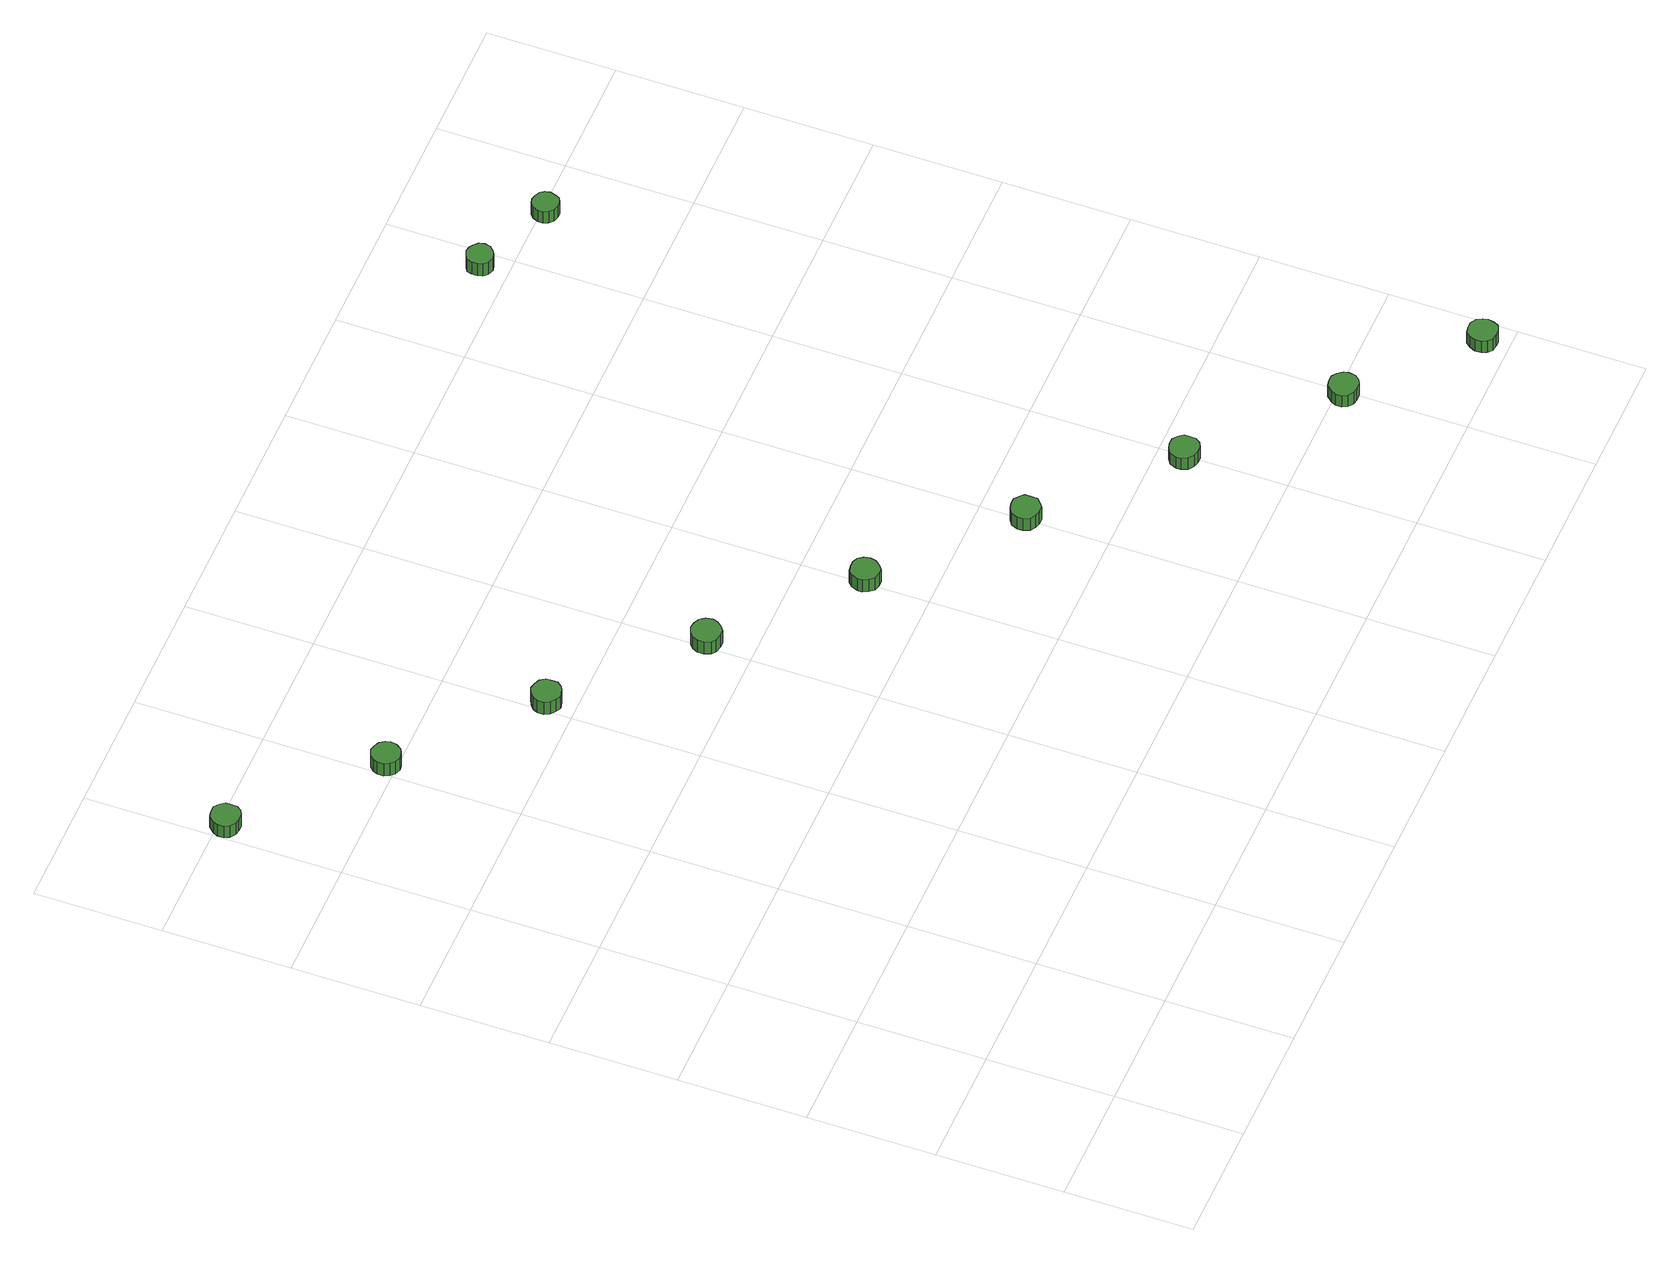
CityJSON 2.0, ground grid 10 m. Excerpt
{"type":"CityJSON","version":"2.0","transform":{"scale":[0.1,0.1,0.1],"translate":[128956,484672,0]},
"CityObjects":{
"tree1":{"type":"SolitaryVegetationObject","attributes":{"function":"something"},"geometry":[{"type":"MultiSurface","lod":"1","boundaries":[[[0,1,2,3,4,5,6,7,8,9,10,11,12,13,14]],[[15,16,17,18,19,20,21,22,23,24,25,26,27,28,29]],[[0,29,28,1]],[[1,28,27,2]],[[2,27,26,3]],[[3,26,25,4]],[[4,25,24,5]],[[5,24,23,6]],[[6,23,22,7]],[[7,22,21,8]],[[8,21,20,9]],[[9,20,19,10]],[[10,19,18,11]],[[11,18,17,12]],[[12,17,16,13]],[[13,16,15,14]],[[14,15,29,0]]]}]},
"tree2":{"type":"SolitaryVegetationObject","attributes":{"function":"something"},"geometry":[{"type":"MultiSurface","lod":"1","boundaries":[[[30,31,32,33,34,35,36,37,38,39,40,41,42,43,44]],[[45,46,47,48,49,50,51,52,53,54,55,56,57,58,59]],[[30,59,58,31]],[[31,58,57,32]],[[32,57,56,33]],[[33,56,55,34]],[[34,55,54,35]],[[35,54,53,36]],[[36,53,52,37]],[[37,52,51,38]],[[38,51,50,39]],[[39,50,49,40]],[[40,49,48,41]],[[41,48,47,42]],[[42,47,46,43]],[[43,46,45,44]],[[44,45,59,30]]]}]},
"tree3":{"type":"SolitaryVegetationObject","attributes":{"function":"something"},"geometry":[{"type":"MultiSurface","lod":"1","boundaries":[[[60,61,62,63,64,65,66,67,68,69,70,71,72,73,74]],[[75,76,77,78,79,80,81,82,83,84,85,86,87,88,89]],[[60,89,88,61]],[[61,88,87,62]],[[62,87,86,63]],[[63,86,85,64]],[[64,85,84,65]],[[65,84,83,66]],[[66,83,82,67]],[[67,82,81,68]],[[68,81,80,69]],[[69,80,79,70]],[[70,79,78,71]],[[71,78,77,72]],[[72,77,76,73]],[[73,76,75,74]],[[74,75,89,60]]]}]},
"tree4":{"type":"SolitaryVegetationObject","attributes":{"function":"something"},"geometry":[{"type":"MultiSurface","lod":"1","boundaries":[[[90,91,92,93,94,95,96,97,98,99,100,101,102,103,104]],[[105,106,107,108,109,110,111,112,113,114,115,116,117,118,119]],[[90,119,118,91]],[[91,118,117,92]],[[92,117,116,93]],[[93,116,115,94]],[[94,115,114,95]],[[95,114,113,96]],[[96,113,112,97]],[[97,112,111,98]],[[98,111,110,99]],[[99,110,109,100]],[[100,109,108,101]],[[101,108,107,102]],[[102,107,106,103]],[[103,106,105,104]],[[104,105,119,90]]]}]},
"tree5":{"type":"SolitaryVegetationObject","attributes":{"function":"something"},"geometry":[{"type":"MultiSurface","lod":"1","boundaries":[[[120,121,122,123,124,125,126,127,128,129,130,131,132,133,134]],[[135,136,137,138,139,140,141,142,143,144,145,146,147,148,149]],[[120,149,148,121]],[[121,148,147,122]],[[122,147,146,123]],[[123,146,145,124]],[[124,145,144,125]],[[125,144,143,126]],[[126,143,142,127]],[[127,142,141,128]],[[128,141,140,129]],[[129,140,139,130]],[[130,139,138,131]],[[131,138,137,132]],[[132,137,136,133]],[[133,136,135,134]],[[134,135,149,120]]]}]},
"tree6":{"type":"SolitaryVegetationObject","attributes":{"function":"something"},"geometry":[{"type":"MultiSurface","lod":"1","boundaries":[[[150,151,152,153,154,155,156,157,158,159,160,161,162,163,164]],[[165,166,167,168,169,170,171,172,173,174,175,176,177,178,179]],[[150,179,178,151]],[[151,178,177,152]],[[152,177,176,153]],[[153,176,175,154]],[[154,175,174,155]],[[155,174,173,156]],[[156,173,172,157]],[[157,172,171,158]],[[158,171,170,159]],[[159,170,169,160]],[[160,169,168,161]],[[161,168,167,162]],[[162,167,166,163]],[[163,166,165,164]],[[164,165,179,150]]]}]},
"tree7":{"type":"SolitaryVegetationObject","attributes":{"function":"something"},"geometry":[{"type":"MultiSurface","lod":"1","boundaries":[[[180,181,182,183,184,185,186,187,188,189,190,191,192,193,194]],[[195,196,197,198,199,200,201,202,203,204,205,206,207,208,209]],[[180,209,208,181]],[[181,208,207,182]],[[182,207,206,183]],[[183,206,205,184]],[[184,205,204,185]],[[185,204,203,186]],[[186,203,202,187]],[[187,202,201,188]],[[188,201,200,189]],[[189,200,199,190]],[[190,199,198,191]],[[191,198,197,192]],[[192,197,196,193]],[[193,196,195,194]],[[194,195,209,180]]]}]},
"tree8":{"type":"SolitaryVegetationObject","attributes":{"function":"something"},"geometry":[{"type":"MultiSurface","lod":"1","boundaries":[[[210,211,212,213,214,215,216,217,218,219,220,221,222,223,224]],[[225,226,227,228,229,230,231,232,233,234,235,236,237,238,239]],[[210,239,238,211]],[[211,238,237,212]],[[212,237,236,213]],[[213,236,235,214]],[[214,235,234,215]],[[215,234,233,216]],[[216,233,232,217]],[[217,232,231,218]],[[218,231,230,219]],[[219,230,229,220]],[[220,229,228,221]],[[221,228,227,222]],[[222,227,226,223]],[[223,226,225,224]],[[224,225,239,210]]]}]},
"tree9":{"type":"SolitaryVegetationObject","attributes":{"function":"something"},"geometry":[{"type":"MultiSurface","lod":"1","boundaries":[[[240,241,242,243,244,245,246,247,248,249,250,251,252,253,254]],[[255,256,257,258,259,260,261,262,263,264,265,266,267,268,269]],[[240,269,268,241]],[[241,268,267,242]],[[242,267,266,243]],[[243,266,265,244]],[[244,265,264,245]],[[245,264,263,246]],[[246,263,262,247]],[[247,262,261,248]],[[248,261,260,249]],[[249,260,259,250]],[[250,259,258,251]],[[251,258,257,252]],[[252,257,256,253]],[[253,256,255,254]],[[254,255,269,240]]]}]},
"tree10":{"type":"SolitaryVegetationObject","attributes":{"function":"something"},"geometry":[{"type":"MultiSurface","lod":"1","boundaries":[[[270,271,272,273,274,275,276,277,278,279,280,281,282,283,284]],[[285,286,287,288,289,290,291,292,293,294,295,296,297,298,299]],[[270,299,298,271]],[[271,298,297,272]],[[272,297,296,273]],[[273,296,295,274]],[[274,295,294,275]],[[275,294,293,276]],[[276,293,292,277]],[[277,292,291,278]],[[278,291,290,279]],[[279,290,289,280]],[[280,289,288,281]],[[281,288,287,282]],[[282,287,286,283]],[[283,286,285,284]],[[284,285,299,270]]]}]},
"tree11":{"type":"SolitaryVegetationObject","attributes":{"function":"something"},"geometry":[{"type":"MultiSurface","lod":"1","boundaries":[[[300,301,302,303,304,305,306,307,308,309,310,311,312,313,314]],[[315,316,317,318,319,320,321,322,323,324,325,326,327,328,329]],[[300,329,328,301]],[[301,328,327,302]],[[302,327,326,303]],[[303,326,325,304]],[[304,325,324,305]],[[305,324,323,306]],[[306,323,322,307]],[[307,322,321,308]],[[308,321,320,309]],[[309,320,319,310]],[[310,319,318,311]],[[311,318,317,312]],[[312,317,316,313]],[[313,316,315,314]],[[314,315,329,300]]]}]}
},
"vertices":[
[23,695,16],[23,699,16],[20,703,16],[16,706,16],[11,706,16],[7,705,16],[3,701,16],[1,697,16],[1,692,16],[3,688,16],[7,685,16],[11,684,16],[16,684,16],[20,686,16],[23,690,16],[23,690,4],[20,686,4],[16,684,4],[11,684,4],[7,685,4],[3,688,4],[1,692,4],[1,697,4],[3,701,4],[7,705,4],[11,706,4],[16,706,4],[20,703,4],[23,699,4],[23,695,4],
[121,609,17],[120,613,17],[117,617,17],[113,619,17],[109,620,17],[104,618,17],[101,615,17],[99,611,17],[99,606,17],[101,602,17],[104,599,17],[109,597,17],[113,598,17],[117,600,17],[120,604,17],[120,604,4],[117,600,4],[113,598,4],[109,597,4],[104,599,4],[101,602,4],[99,606,4],[99,611,4],[101,615,4],[104,618,4],[109,620,4],[113,619,4],[117,617,4],[120,613,4],[121,609,4],
[219,522,17],[219,527,17],[216,531,17],[212,533,17],[207,534,17],[203,532,17],[199,529,17],[197,525,17],[197,520,17],[199,516,17],[203,513,17],[207,511,17],[212,512,17],[216,514,17],[219,518,17],[219,518,4],[216,514,4],[212,512,4],[207,511,4],[203,513,4],[199,516,4],[197,520,4],[197,525,4],[199,529,4],[203,532,4],[207,534,4],[212,533,4],[216,531,4],[219,527,4],[219,522,4],
[317,436,17],[316,441,17],[313,445,17],[309,447,17],[304,448,17],[299,446,17],[296,443,17],[294,439,17],[294,434,17],[296,429,17],[299,426,17],[304,425,17],[309,425,17],[313,428,17],[316,432,17],[316,432,4],[313,428,4],[309,425,4],[304,425,4],[299,426,4],[296,429,4],[294,434,4],[294,439,4],[296,443,4],[299,446,4],[304,448,4],[309,447,4],[313,445,4],[316,441,4],[317,436,4],
[414,351,17],[413,356,17],[410,360,17],[406,362,17],[402,362,17],[397,361,17],[394,358,17],[392,353,17],[392,349,17],[394,345,17],[397,341,17],[402,340,17],[406,340,17],[410,343,17],[413,347,17],[413,347,4],[410,343,4],[406,340,4],[402,340,4],[397,341,4],[394,345,4],[392,349,4],[392,353,4],[394,358,4],[397,361,4],[402,362,4],[406,362,4],[410,360,4],[413,356,4],[414,351,4],
[512,265,17],[512,270,17],[509,273,17],[505,276,17],[500,276,17],[496,275,17],[492,272,17],[490,267,17],[490,263,17],[492,258,17],[496,255,17],[500,254,17],[505,254,17],[509,257,17],[512,260,17],[512,260,4],[509,257,4],[505,254,4],[500,254,4],[496,255,4],[492,258,4],[490,263,4],[490,267,4],[492,272,4],[496,275,4],[500,276,4],[505,276,4],[509,273,4],[512,270,4],[512,265,4],
[609,180,16],[609,184,16],[606,188,16],[602,191,16],[597,191,16],[593,190,16],[589,187,16],[587,182,16],[587,178,16],[589,173,16],[593,170,16],[597,169,16],[602,169,16],[606,171,16],[609,175,16],[609,175,4],[606,171,4],[602,169,4],[597,169,4],[593,170,4],[589,173,4],[587,178,4],[587,182,4],[589,187,4],[593,190,4],[597,191,4],[602,191,4],[606,188,4],[609,184,4],[609,180,4],
[709,95,16],[708,99,16],[705,103,16],[701,106,16],[696,106,16],[692,105,16],[688,101,16],[686,97,16],[686,92,16],[688,88,16],[692,85,16],[696,84,16],[701,84,16],[705,86,16],[708,90,16],[708,90,4],[705,86,4],[701,84,4],[696,84,4],[692,85,4],[688,88,4],[686,92,4],[686,97,4],[688,101,4],[692,105,4],[696,106,4],[701,106,4],[705,103,4],[708,99,4],[709,95,4],
[793,20,17],[792,24,17],[790,28,17],[785,31,17],[781,31,17],[776,30,17],[773,26,17],[771,22,17],[771,17,17],[773,13,17],[776,10,17],[781,9,17],[785,9,17],[790,11,17],[792,15,17],[792,15,5],[790,11,5],[785,9,5],[781,9,5],[776,10,5],[773,13,5],[771,17,5],[771,22,5],[773,26,5],[776,30,5],[781,31,5],[785,31,5],[790,28,5],[792,24,5],[793,20,5],
[591,720,25],[590,724,25],[587,727,25],[584,729,25],[580,730,25],[575,728,25],[572,726,25],[571,722,25],[571,718,25],[572,714,25],[575,711,25],[580,709,25],[584,710,25],[587,712,25],[590,715,25],[590,715,12],[587,712,12],[584,710,12],[580,709,12],[575,711,12],[572,714,12],[571,718,12],[571,722,12],[572,726,12],[575,728,12],[580,730,12],[584,729,12],[587,727,12],[590,724,12],[591,720,12],
[655,694,25],[654,698,25],[652,701,25],[648,703,25],[644,704,25],[640,703,25],[637,700,25],[635,696,25],[635,692,25],[637,688,25],[640,685,25],[644,684,25],[648,684,25],[652,686,25],[654,690,25],[654,690,13],[652,686,13],[648,684,13],[644,684,13],[640,685,13],[637,688,13],[635,692,13],[635,696,13],[637,700,13],[640,703,13],[644,704,13],[648,703,13],[652,701,13],[654,698,13],[655,694,13]
]}
